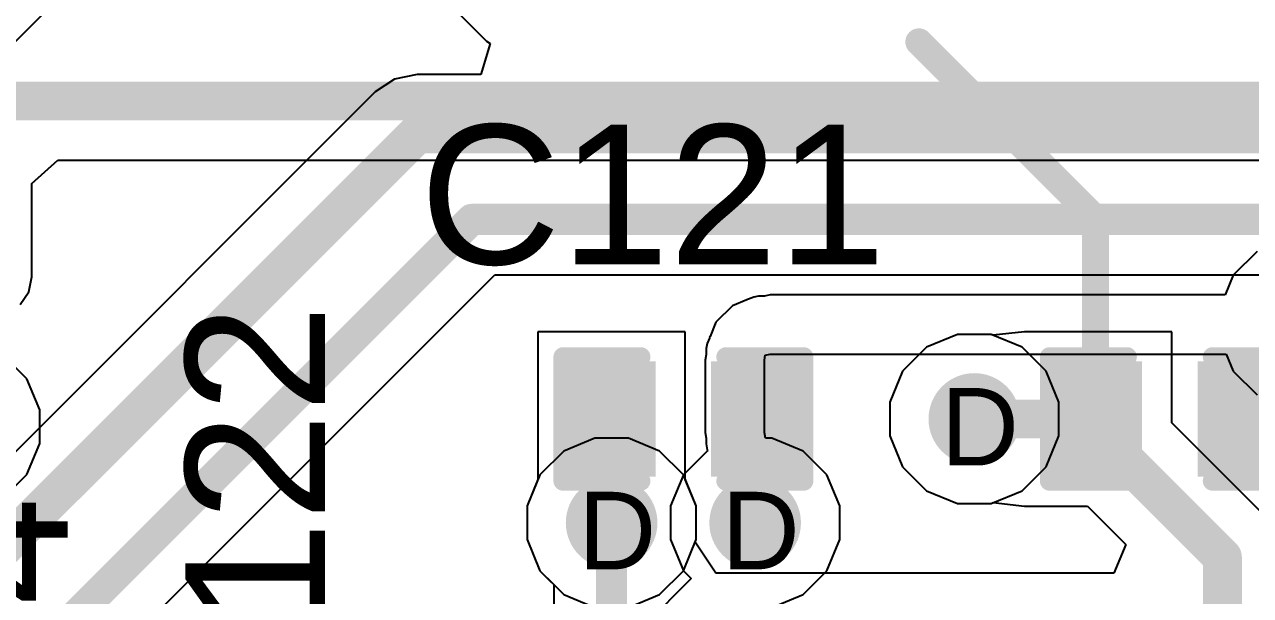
# Model space of a CAD drawing. Header units: inches. Extents: x -11 to 5428, y 0 to 5423.
# Drawn here: x 194.61 to 202.64, y 45.71 to 49.45 of the extents above; entities that cross this region are included whole.
import ezdxf

# ---------------------------------------------------------------- set-up
doc = ezdxf.new("R2010")
doc.units = ezdxf.units.IN
for name, color, linetype in [('Bottom Layer', 5, 'Continuous'), ('Drill Drawing', 1, 'Continuous'), ('GND', 16, 'Continuous'), ('PWR', 76, 'Continuous'), ('Top Layer', 1, 'Continuous'), ('Top Overlay', 2, 'Continuous'), ('Top Paste', 8, 'Continuous'), ('Top Solder', 216, 'Continuous'), ('Via Holes', 16, 'Continuous')]:
    doc.layers.add(name, color=color, linetype=linetype)
doc.styles.add('Arial', font='', dxfattribs={"height": 0.2})
doc.styles.get('Arial').set_extended_font_data('Arial')

# ---------------------------------------------------------------- blocks, each defined once
blk = doc.blocks.new('C___0402_311')
at = {"layer": 'Top Layer'}
for points in [[(-0.6985, -0.3175), (-0.6985, 0.3175), (-0.2413, 0.3175), (-0.2413, -0.3175)], [(0.2413, -0.3175), (0.2413, 0.3175), (0.6985, 0.3175), (0.6985, -0.3175)]]:
    blk.add_hatch(color=1, dxfattribs=at).paths.add_polyline_path(points)
at = {"layer": 'Top Paste'}
for points in [[(-0.6985, -0.3175), (-0.6985, 0.3175), (-0.2413, 0.3175), (-0.2413, -0.3175)], [(0.2413, -0.3175), (0.2413, 0.3175), (0.6985, 0.3175), (0.6985, -0.3175)]]:
    blk.add_hatch(color=8, dxfattribs=at).paths.add_polyline_path(points)
at = {"layer": 'Top Solder'}
for points in [[(-0.7585, -0.3775), (-0.7585, 0.3775), (-0.1813, 0.3775), (-0.1813, -0.3775)], [(0.1813, -0.3775), (0.1813, 0.3775), (0.7585, 0.3775), (0.7585, -0.3775)]]:
    blk.add_hatch(color=216, dxfattribs=at).paths.add_polyline_path(points)
at = {"layer": 'Top Overlay'}
for points in [[(-0.7874, 0.4064, 0.127, 0.127, 0), (-0.2794, 0.4064, 0.127, 0.127, 0)], [(-0.7874, -0.4064, 0.127, 0.127, 0), (-0.7874, 0.4064, 0.127, 0.127, 0)], [(0.2794, 0.4064, 0.127, 0.127, 0), (0.7874, 0.4064, 0.127, 0.127, 0)], [(0.7874, -0.4064, 0.127, 0.127, 0), (0.7874, 0.4064, 0.127, 0.127, 0)], [(-0.7874, -0.4064, 0.127, 0.127, 0), (-0.2794, -0.4064, 0.127, 0.127, 0)], [(0.2794, -0.4064, 0.127, 0.127, 0), (0.7874, -0.4064, 0.127, 0.127, 0)]]:
    blk.add_lwpolyline(points, format="xyseb", dxfattribs=at)
for points in [[(-0.8191, 0.4064, 0.0635, 0.0635, 1), (-0.7556, 0.4064, 0.0635, 0.0635, 1)], [(-0.8191, 0.4064, 0.0635, 0.0635, 1), (-0.7556, 0.4064, 0.0635, 0.0635, 1)], [(-0.3111, 0.4064, 0.0635, 0.0635, 1), (-0.2476, 0.4064, 0.0635, 0.0635, 1)], [(0.2477, 0.4064, 0.0635, 0.0635, 1), (0.3112, 0.4064, 0.0635, 0.0635, 1)], [(0.7557, 0.4064, 0.0635, 0.0635, 1), (0.8192, 0.4064, 0.0635, 0.0635, 1)], [(0.7557, 0.4064, 0.0635, 0.0635, 1), (0.8192, 0.4064, 0.0635, 0.0635, 1)], [(-0.8191, -0.4064, 0.0635, 0.0635, 1), (-0.7556, -0.4064, 0.0635, 0.0635, 1)], [(-0.8191, -0.4064, 0.0635, 0.0635, 1), (-0.7556, -0.4064, 0.0635, 0.0635, 1)], [(-0.3111, -0.4064, 0.0635, 0.0635, 1), (-0.2476, -0.4064, 0.0635, 0.0635, 1)], [(0.2477, -0.4064, 0.0635, 0.0635, 1), (0.3112, -0.4064, 0.0635, 0.0635, 1)], [(0.7557, -0.4064, 0.0635, 0.0635, 1), (0.8192, -0.4064, 0.0635, 0.0635, 1)], [(0.7557, -0.4064, 0.0635, 0.0635, 1), (0.8192, -0.4064, 0.0635, 0.0635, 1)]]:
    blk.add_lwpolyline(points, format="xyseb", close=True, dxfattribs=at)
blk = doc.blocks.new('C___0402_317')
at = {"layer": 'Top Layer'}
for points in [[(-0.6985, -0.3175), (-0.6985, 0.3175), (-0.2413, 0.3175), (-0.2413, -0.3175)], [(0.2413, -0.3175), (0.2413, 0.3175), (0.6985, 0.3175), (0.6985, -0.3175)]]:
    blk.add_hatch(color=1, dxfattribs=at).paths.add_polyline_path(points)
at = {"layer": 'Top Paste'}
for points in [[(-0.6985, -0.3175), (-0.6985, 0.3175), (-0.2413, 0.3175), (-0.2413, -0.3175)], [(0.2413, -0.3175), (0.2413, 0.3175), (0.6985, 0.3175), (0.6985, -0.3175)]]:
    blk.add_hatch(color=8, dxfattribs=at).paths.add_polyline_path(points)
at = {"layer": 'Top Solder'}
for points in [[(-0.7585, -0.3775), (-0.7585, 0.3775), (-0.1813, 0.3775), (-0.1813, -0.3775)], [(0.1813, -0.3775), (0.1813, 0.3775), (0.7585, 0.3775), (0.7585, -0.3775)]]:
    blk.add_hatch(color=216, dxfattribs=at).paths.add_polyline_path(points)
at = {"layer": 'Top Overlay'}
for points in [[(-0.7874, 0.4064, 0.127, 0.127, 0), (-0.2794, 0.4064, 0.127, 0.127, 0)], [(-0.7874, -0.4064, 0.127, 0.127, 0), (-0.7874, 0.4064, 0.127, 0.127, 0)], [(0.2794, 0.4064, 0.127, 0.127, 0), (0.7874, 0.4064, 0.127, 0.127, 0)], [(0.7874, -0.4064, 0.127, 0.127, 0), (0.7874, 0.4064, 0.127, 0.127, 0)], [(-0.7874, -0.4064, 0.127, 0.127, 0), (-0.2794, -0.4064, 0.127, 0.127, 0)], [(0.2794, -0.4064, 0.127, 0.127, 0), (0.7874, -0.4064, 0.127, 0.127, 0)]]:
    blk.add_lwpolyline(points, format="xyseb", dxfattribs=at)
for points in [[(-0.8191, 0.4064, 0.0635, 0.0635, 1), (-0.7556, 0.4064, 0.0635, 0.0635, 1)], [(-0.8191, 0.4064, 0.0635, 0.0635, 1), (-0.7556, 0.4064, 0.0635, 0.0635, 1)], [(-0.3111, 0.4064, 0.0635, 0.0635, 1), (-0.2476, 0.4064, 0.0635, 0.0635, 1)], [(0.2477, 0.4064, 0.0635, 0.0635, 1), (0.3112, 0.4064, 0.0635, 0.0635, 1)], [(0.7557, 0.4064, 0.0635, 0.0635, 1), (0.8192, 0.4064, 0.0635, 0.0635, 1)], [(0.7557, 0.4064, 0.0635, 0.0635, 1), (0.8192, 0.4064, 0.0635, 0.0635, 1)], [(-0.8191, -0.4064, 0.0635, 0.0635, 1), (-0.7556, -0.4064, 0.0635, 0.0635, 1)], [(-0.8191, -0.4064, 0.0635, 0.0635, 1), (-0.7556, -0.4064, 0.0635, 0.0635, 1)], [(-0.3111, -0.4064, 0.0635, 0.0635, 1), (-0.2476, -0.4064, 0.0635, 0.0635, 1)], [(0.2477, -0.4064, 0.0635, 0.0635, 1), (0.3112, -0.4064, 0.0635, 0.0635, 1)], [(0.7557, -0.4064, 0.0635, 0.0635, 1), (0.8192, -0.4064, 0.0635, 0.0635, 1)], [(0.7557, -0.4064, 0.0635, 0.0635, 1), (0.8192, -0.4064, 0.0635, 0.0635, 1)]]:
    blk.add_lwpolyline(points, format="xyseb", close=True, dxfattribs=at)

msp = doc.modelspace()

# ---------------------------------------------------------------- hatches: boundary and pattern name
at = {"layer": 'Bottom Layer'}
h = msp.add_hatch(color=5, dxfattribs=at)
edge = h.paths.add_edge_path()
edge.add_arc((200.8317, 46.871), 0.3, 0, 360)
h = msp.add_hatch(color=5, dxfattribs=at)
edge = h.paths.add_edge_path()
edge.add_arc((198.4567, 46.191), 0.3, 0, 360)
h = msp.add_hatch(color=5, dxfattribs=at)
edge = h.paths.add_edge_path()
edge.add_arc((199.3965, 46.191), 0.3, 0, 360)
at = {"layer": 'GND'}
h = msp.add_hatch(color=16, dxfattribs=at)
edge = h.paths.add_edge_path()
edge.add_arc((200.8317, 46.871), 0.3, 0, 360)
h = msp.add_hatch(color=16, dxfattribs=at)
edge = h.paths.add_edge_path()
edge.add_arc((198.4567, 46.191), 0.3, 0, 360)
h = msp.add_hatch(color=16, dxfattribs=at)
edge = h.paths.add_edge_path()
edge.add_arc((199.3965, 46.191), 0.3, 0, 360)
at = {"layer": 'PWR'}
h = msp.add_hatch(color=76, dxfattribs=at)
edge = h.paths.add_edge_path()
edge.add_arc((200.8317, 46.871), 0.3, 0, 360)
h = msp.add_hatch(color=76, dxfattribs=at)
edge = h.paths.add_edge_path()
edge.add_arc((198.4567, 46.191), 0.3, 0, 360)
h = msp.add_hatch(color=76, dxfattribs=at)
edge = h.paths.add_edge_path()
edge.add_arc((199.3965, 46.191), 0.3, 0, 360)
at = {"layer": 'Top Layer'}
h = msp.add_hatch(color=1, dxfattribs=at)
edge = h.paths.add_edge_path()
edge.add_arc((200.8317, 46.871), 0.3, 0, 360)
h = msp.add_hatch(color=1, dxfattribs=at)
edge = h.paths.add_edge_path()
edge.add_arc((198.4567, 46.191), 0.3, 0, 360)
h = msp.add_hatch(color=1, dxfattribs=at)
edge = h.paths.add_edge_path()
edge.add_arc((199.3965, 46.191), 0.3, 0, 360)
at = {"layer": 'Via Holes'}
h = msp.add_hatch(color=7, dxfattribs=at)
edge = h.paths.add_edge_path()
edge.add_arc((200.8317, 46.871), 0.15, 0, 360)
h = msp.add_hatch(color=7, dxfattribs=at)
edge = h.paths.add_edge_path()
edge.add_arc((198.4567, 46.191), 0.15, 0, 360)
h = msp.add_hatch(color=7, dxfattribs=at)
edge = h.paths.add_edge_path()
edge.add_arc((199.3965, 46.191), 0.15, 0, 360)

# ---------------------------------------------------------------- linework, layer by layer
at = {"layer": 'Bottom Layer'}
for p, q in [((194.0758, 48.8667), (195.9126, 50.7035)), ((196.274, 50.7089), (197.6379, 49.345)), ((197.6609, 49.3296), (197.5993, 49.1264)), ((197.6379, 49.345), (197.6379, 49.345)), ((197.6379, 49.345), (197.6609, 49.3296)), ((197.034, 49.0968), (196.908, 49.0126)), ((197.1827, 49.1264), (197.034, 49.0968)), ((197.5993, 49.1264), (197.1827, 49.1264)), ((196.908, 49.0126), (193.521, 45.6256)), ((195.3874, 45.512), (197.6912, 47.8158)), ((197.6912, 47.8158), (208.9902, 47.8158)), ((200.7215, 47.4249), (200.5179, 47.3406)), ((200.9419, 47.4249), (200.7215, 47.4249)), ((201.1455, 47.3406), (200.9419, 47.4249)), ((200.5179, 47.3406), (200.362, 47.1848)), ((201.3014, 47.1848), (201.1455, 47.3406)), ((200.362, 47.1848), (200.2777, 46.9811)), ((201.3857, 46.9811), (201.3014, 47.1848)), ((200.2777, 46.9811), (200.2777, 46.7608)), ((201.3857, 46.7608), (201.3857, 46.9811)), ((198.3465, 46.745), (198.1429, 46.6606)), ((198.5669, 46.745), (198.3465, 46.745)), ((198.7705, 46.6606), (198.5669, 46.745)), ((200.2777, 46.7608), (200.362, 46.5571)), ((201.3014, 46.5571), (201.3857, 46.7608)), ((198.1429, 46.6606), (197.987, 46.5048)), ((198.9264, 46.5048), (198.7705, 46.6606)), ((197.987, 46.5048), (197.9027, 46.3011)), ((199.0107, 46.3011), (198.9264, 46.5048)), ((200.362, 46.5571), (200.5179, 46.4013)), ((201.1455, 46.4013), (201.3014, 46.5571)), ((200.5179, 46.4013), (200.7215, 46.317)), ((200.9419, 46.317), (201.1455, 46.4013)), ((197.9027, 46.3011), (197.9027, 46.0808)), ((199.0107, 46.0808), (199.0107, 46.3011)), ((200.7215, 46.317), (200.9419, 46.317)), ((197.9027, 46.0808), (197.987, 45.8771)), ((198.9264, 45.8771), (199.0107, 46.0808)), ((197.987, 45.8771), (198.1429, 45.7213)), ((198.7705, 45.7213), (198.9264, 45.8771)), ((198.1429, 45.7213), (198.3465, 45.637)), ((198.5669, 45.637), (198.7705, 45.7213))]:
    msp.add_line(p, q, dxfattribs=at)
for points in [[(193.6819, 45.2371, 0.254, 0.254, 0), (197.1827, 48.7379, 0.254, 0.254, 0)], [(197.1827, 48.7379, 0.254, 0.254, 0), (233.2227, 48.7379, 0.254, 0.254, 0)], [(193.902, 44.5393, 0.2032, 0.2032, 0), (197.541, 48.1783, 0.2032, 0.2032, 0)], [(197.541, 48.1783, 0.2032, 0.2032, 0), (209.1404, 48.1783, 0.2032, 0.2032, 0)]]:
    msp.add_lwpolyline(points, format="xyseb", dxfattribs=at)
for points in [[(197.1192, 48.7379, 0.127, 0.127, 1), (197.2462, 48.7379, 0.127, 0.127, 1)], [(197.1192, 48.7379, 0.127, 0.127, 1), (197.2462, 48.7379, 0.127, 0.127, 1)], [(197.4902, 48.1783, 0.1016, 0.1016, 1), (197.5918, 48.1783, 0.1016, 0.1016, 1)], [(197.4902, 48.1783, 0.1016, 0.1016, 1), (197.5918, 48.1783, 0.1016, 0.1016, 1)]]:
    msp.add_lwpolyline(points, format="xyseb", close=True, dxfattribs=at)
at = {"layer": 'GND'}
for p, q in [((200.7215, 47.4249), (200.5179, 47.3406)), ((200.9419, 47.4249), (200.7215, 47.4249)), ((201.1455, 47.3406), (200.9419, 47.4249)), ((200.5179, 47.3406), (200.362, 47.1848)), ((201.3014, 47.1848), (201.1455, 47.3406)), ((200.362, 47.1848), (200.2777, 46.9811)), ((201.3857, 46.9811), (201.3014, 47.1848)), ((200.2777, 46.9811), (200.2777, 46.7608)), ((201.3857, 46.7608), (201.3857, 46.9811)), ((198.3465, 46.745), (198.1429, 46.6606)), ((198.5669, 46.745), (198.3465, 46.745)), ((198.7705, 46.6606), (198.5669, 46.745)), ((200.2777, 46.7608), (200.362, 46.5571)), ((201.3014, 46.5571), (201.3857, 46.7608)), ((198.1429, 46.6606), (197.987, 46.5048)), ((198.9264, 46.5048), (198.7705, 46.6606)), ((197.987, 46.5048), (197.9027, 46.3011)), ((199.0107, 46.3011), (198.9264, 46.5048)), ((200.362, 46.5571), (200.5179, 46.4013)), ((201.1455, 46.4013), (201.3014, 46.5571)), ((200.5179, 46.4013), (200.7215, 46.317)), ((200.9419, 46.317), (201.1455, 46.4013)), ((197.9027, 46.3011), (197.9027, 46.0808)), ((199.0107, 46.0808), (199.0107, 46.3011)), ((200.7215, 46.317), (200.9419, 46.317)), ((197.9027, 46.0808), (197.987, 45.8771)), ((198.9264, 45.8771), (199.0107, 46.0808)), ((197.987, 45.8771), (198.1429, 45.7213)), ((198.7705, 45.7213), (198.9264, 45.8771)), ((198.1429, 45.7213), (198.3465, 45.637)), ((198.5669, 45.637), (198.7705, 45.7213))]:
    msp.add_line(p, q, dxfattribs=at)
at = {"layer": 'PWR'}
for p, q in [((202.683, 47.9676), (202.5271, 47.8118)), ((202.5271, 47.8118), (202.4739, 47.6833)), ((199.2472, 47.6114), (199.1401, 47.5043)), ((199.3416, 47.6505), (199.2472, 47.6115)), ((199.2472, 47.6115), (199.2472, 47.6114)), ((199.3463, 47.6537), (199.3416, 47.6505)), ((199.3519, 47.6548), (199.3463, 47.6537)), ((199.3873, 47.6695), (199.3519, 47.6548)), ((199.4192, 47.6758), (199.3873, 47.6695)), ((199.4574, 47.6758), (199.4192, 47.6758)), ((199.495, 47.6833), (199.4574, 47.6758)), ((202.4739, 47.6833), (199.495, 47.6833)), ((199.1401, 47.5043), (199.101, 47.41)), ((199.1401, 47.5043), (199.1401, 47.5043)), ((199.0821, 47.3642), (199.0757, 47.3323)), ((199.0967, 47.3996), (199.0821, 47.3642)), ((199.0978, 47.4052), (199.0967, 47.3996)), ((199.101, 47.41), (199.0978, 47.4052)), ((194.6273, 47.134), (194.4714, 47.2898)), ((199.0757, 47.2941), (199.0682, 47.2565)), ((199.0757, 47.3323), (199.0757, 47.2941)), ((199.4567, 47.2565), (199.4631, 47.2885)), ((199.4631, 47.2885), (199.495, 47.2948)), ((199.495, 47.2948), (202.4813, 47.2948)), ((202.4813, 47.2948), (202.5271, 47.1842)), ((199.0682, 47.2565), (199.0682, 46.7832)), ((199.4567, 46.7832), (199.4567, 47.2565)), ((194.7116, 46.9303), (194.6273, 47.134)), ((202.5271, 47.1842), (202.683, 47.0283)), ((194.7116, 46.71), (194.7116, 46.9303)), ((199.0682, 46.7832), (199.0757, 46.7457)), ((199.0757, 46.7457), (199.0757, 46.7074)), ((199.4643, 46.745), (199.4567, 46.7832)), ((199.5067, 46.745), (199.4643, 46.745)), ((199.7103, 46.6606), (199.5067, 46.745)), ((194.6273, 46.5063), (194.7116, 46.71)), ((199.0827, 46.6606), (198.9268, 46.5048)), ((199.0757, 46.7074), (199.0833, 46.6692)), ((199.0848, 46.6656), (199.0827, 46.6606)), ((199.0833, 46.6692), (199.0848, 46.6656)), ((199.8662, 46.5048), (199.7103, 46.6606)), ((194.4714, 46.3505), (194.6273, 46.5063)), ((198.9268, 46.5048), (198.8425, 46.3011)), ((199.9505, 46.3011), (199.8662, 46.5048)), ((198.8425, 46.3011), (198.8425, 46.0808)), ((199.9505, 46.0808), (199.9505, 46.3011)), ((198.8425, 46.0808), (198.9268, 45.8771)), ((199.8662, 45.8771), (199.9505, 46.0808)), ((198.9268, 45.8771), (198.9783, 45.8257)), ((199.7103, 45.7213), (199.8662, 45.8771)), ((198.9783, 45.8257), (197.2925, 44.14)), ((199.5067, 45.637), (199.7103, 45.7213))]:
    msp.add_line(p, q, dxfattribs=at)
at = {"layer": 'Top Layer'}
for p, q in [((194.6597, 48.4124), (194.8298, 48.5653)), ((194.8298, 48.5653), (204.3852, 48.5653)), ((194.6597, 47.8028), (194.6597, 48.4124)), ((194.64, 47.7037), (194.6597, 47.8028)), ((194.5838, 47.6197), (194.64, 47.7037)), ((198.9393, 47.4425), (197.9741, 47.4425)), ((197.9741, 47.4425), (197.9741, 46.4735)), ((198.9393, 46.4735), (198.9393, 47.4425)), ((200.7215, 47.4249), (200.5179, 47.3406)), ((200.9419, 47.4249), (200.7215, 47.4249)), ((200.9561, 47.4191), (200.9419, 47.4249)), ((201.1593, 47.4425), (200.9561, 47.4191)), ((202.1245, 47.4425), (201.1593, 47.4425)), ((201.1593, 47.4425), (201.1593, 47.4425)), ((201.1593, 47.4425), (201.1593, 47.4425)), ((202.1245, 46.8459), (202.1245, 47.4425)), ((200.5179, 47.3406), (200.362, 47.1848)), ((200.362, 47.1848), (200.2777, 46.9811)), ((200.2777, 46.9811), (200.2777, 46.7608)), ((202.7314, 46.2391), (202.1245, 46.8459)), ((200.2777, 46.7608), (200.362, 46.5571)), ((200.362, 46.5571), (200.5179, 46.4013)), ((197.9741, 46.4735), (197.9027, 46.3011)), ((199.0107, 46.3011), (198.9393, 46.4735)), ((200.5179, 46.4013), (200.7215, 46.317)), ((200.9419, 46.317), (200.9561, 46.3228)), ((200.9561, 46.3228), (201.1593, 46.2995)), ((197.9027, 46.3011), (197.9027, 46.0808)), ((199.0107, 46.0808), (199.0107, 46.3011)), ((200.7215, 46.317), (200.9419, 46.317)), ((201.1593, 46.2995), (201.1593, 46.2995)), ((201.1593, 46.2995), (201.1593, 46.2995)), ((201.1593, 46.2995), (201.5722, 46.2995)), ((201.5722, 46.2995), (201.823, 46.0487)), ((197.9027, 46.0808), (197.987, 45.8771)), ((199.0038, 46.0642), (199.0107, 46.0808)), ((199.1396, 45.861), (199.0038, 46.0642)), ((201.823, 46.0487), (201.7453, 45.861)), ((197.987, 45.8771), (198.0777, 45.7865)), ((201.7453, 45.861), (199.1396, 45.861)), ((198.0777, 45.7865), (198.0777, 44.986))]:
    msp.add_line(p, q, dxfattribs=at)
for points in [[(185.8696, 48.9538, 0.254, 0.254, 0), (204.9567, 48.9538, 0.254, 0.254, 0)], [(198.4567, 45.257, 0.2032, 0.2032, 0), (198.4567, 46.871, 0.2032, 0.2032, 0)], [(200.8317, 46.871, 0.254, 0.254, 0), (201.6419, 46.871, 0.254, 0.254, 0)], [(201.6419, 46.871, 0.254, 0.254, 0), (201.7435, 46.7694, 0.254, 0.254, 0)], [(201.7435, 46.6776, 0.254, 0.254, 0), (201.7435, 46.7694, 0.254, 0.254, 0)], [(201.7435, 46.6776, 0.254, 0.254, 0), (202.4567, 45.9644, 0.254, 0.254, 0)], [(202.4567, 45.257, 0.254, 0.254, 0), (202.4567, 45.9644, 0.254, 0.254, 0)]]:
    msp.add_lwpolyline(points, format="xyseb", dxfattribs=at)
for points in [[(198.4059, 46.871, 0.1016, 0.1016, 1), (198.5075, 46.871, 0.1016, 0.1016, 1)], [(200.7682, 46.871, 0.127, 0.127, 1), (200.8952, 46.871, 0.127, 0.127, 1)], [(201.5784, 46.871, 0.127, 0.127, 1), (201.7054, 46.871, 0.127, 0.127, 1)], [(201.5784, 46.871, 0.127, 0.127, 1), (201.7054, 46.871, 0.127, 0.127, 1)], [(201.68, 46.7694, 0.127, 0.127, 1), (201.807, 46.7694, 0.127, 0.127, 1)], [(201.68, 46.7694, 0.127, 0.127, 1), (201.807, 46.7694, 0.127, 0.127, 1)], [(201.68, 46.6776, 0.127, 0.127, 1), (201.807, 46.6776, 0.127, 0.127, 1)], [(201.68, 46.6776, 0.127, 0.127, 1), (201.807, 46.6776, 0.127, 0.127, 1)], [(202.3932, 45.9644, 0.127, 0.127, 1), (202.5202, 45.9644, 0.127, 0.127, 1)], [(202.3932, 45.9644, 0.127, 0.127, 1), (202.5202, 45.9644, 0.127, 0.127, 1)]]:
    msp.add_lwpolyline(points, format="xyseb", close=True, dxfattribs=at)
at = {"layer": 'Top Overlay'}
for points in [[(200.4688, 49.3402, 0.1778, 0.1778, 0), (201.6252, 48.1838, 0.1778, 0.1778, 0)], [(201.6252, 47.3272, 0.1778, 0.1778, 0), (201.6252, 48.1838, 0.1778, 0.1778, 0)]]:
    msp.add_lwpolyline(points, format="xyseb", dxfattribs=at)
for points in [[(200.4244, 49.3402, 0.0889, 0.0889, 1), (200.5133, 49.3402, 0.0889, 0.0889, 1)], [(201.5808, 48.1838, 0.0889, 0.0889, 1), (201.6697, 48.1838, 0.0889, 0.0889, 1)], [(201.5808, 48.1838, 0.0889, 0.0889, 1), (201.6697, 48.1838, 0.0889, 0.0889, 1)], [(201.5808, 47.3272, 0.0889, 0.0889, 1), (201.6697, 47.3272, 0.0889, 0.0889, 1)]]:
    msp.add_lwpolyline(points, format="xyseb", close=True, dxfattribs=at)

# ---------------------------------------------------------------- block references
for name, p in [('C___0402_311', (198.9266, 46.871)), ('C___0402_317', (202.1118, 46.871))]:
    msp.add_blockref(name, p)

# ---------------------------------------------------------------- texts
at = {"layer": 'Drill Drawing', "style": 'Arial'}
for p in [(200.6116, 46.5662), (198.2366, 45.8862), (199.1764, 45.8862)]:
    msp.add_text('D', height=0.508, dxfattribs=at).set_placement(p)
at = {"layer": 'Top Overlay', "style": 'Arial'}
msp.add_text('C121', height=0.9144, dxfattribs=at).set_placement((197.1999, 47.884))
for s, p in [('C122', (196.5798, 44.5685)), ('R384', (194.8941, 43.3076))]:
    msp.add_text(s, height=0.9144, rotation=90, dxfattribs=at).set_placement(p)

doc.saveas('drawing.dxf')
